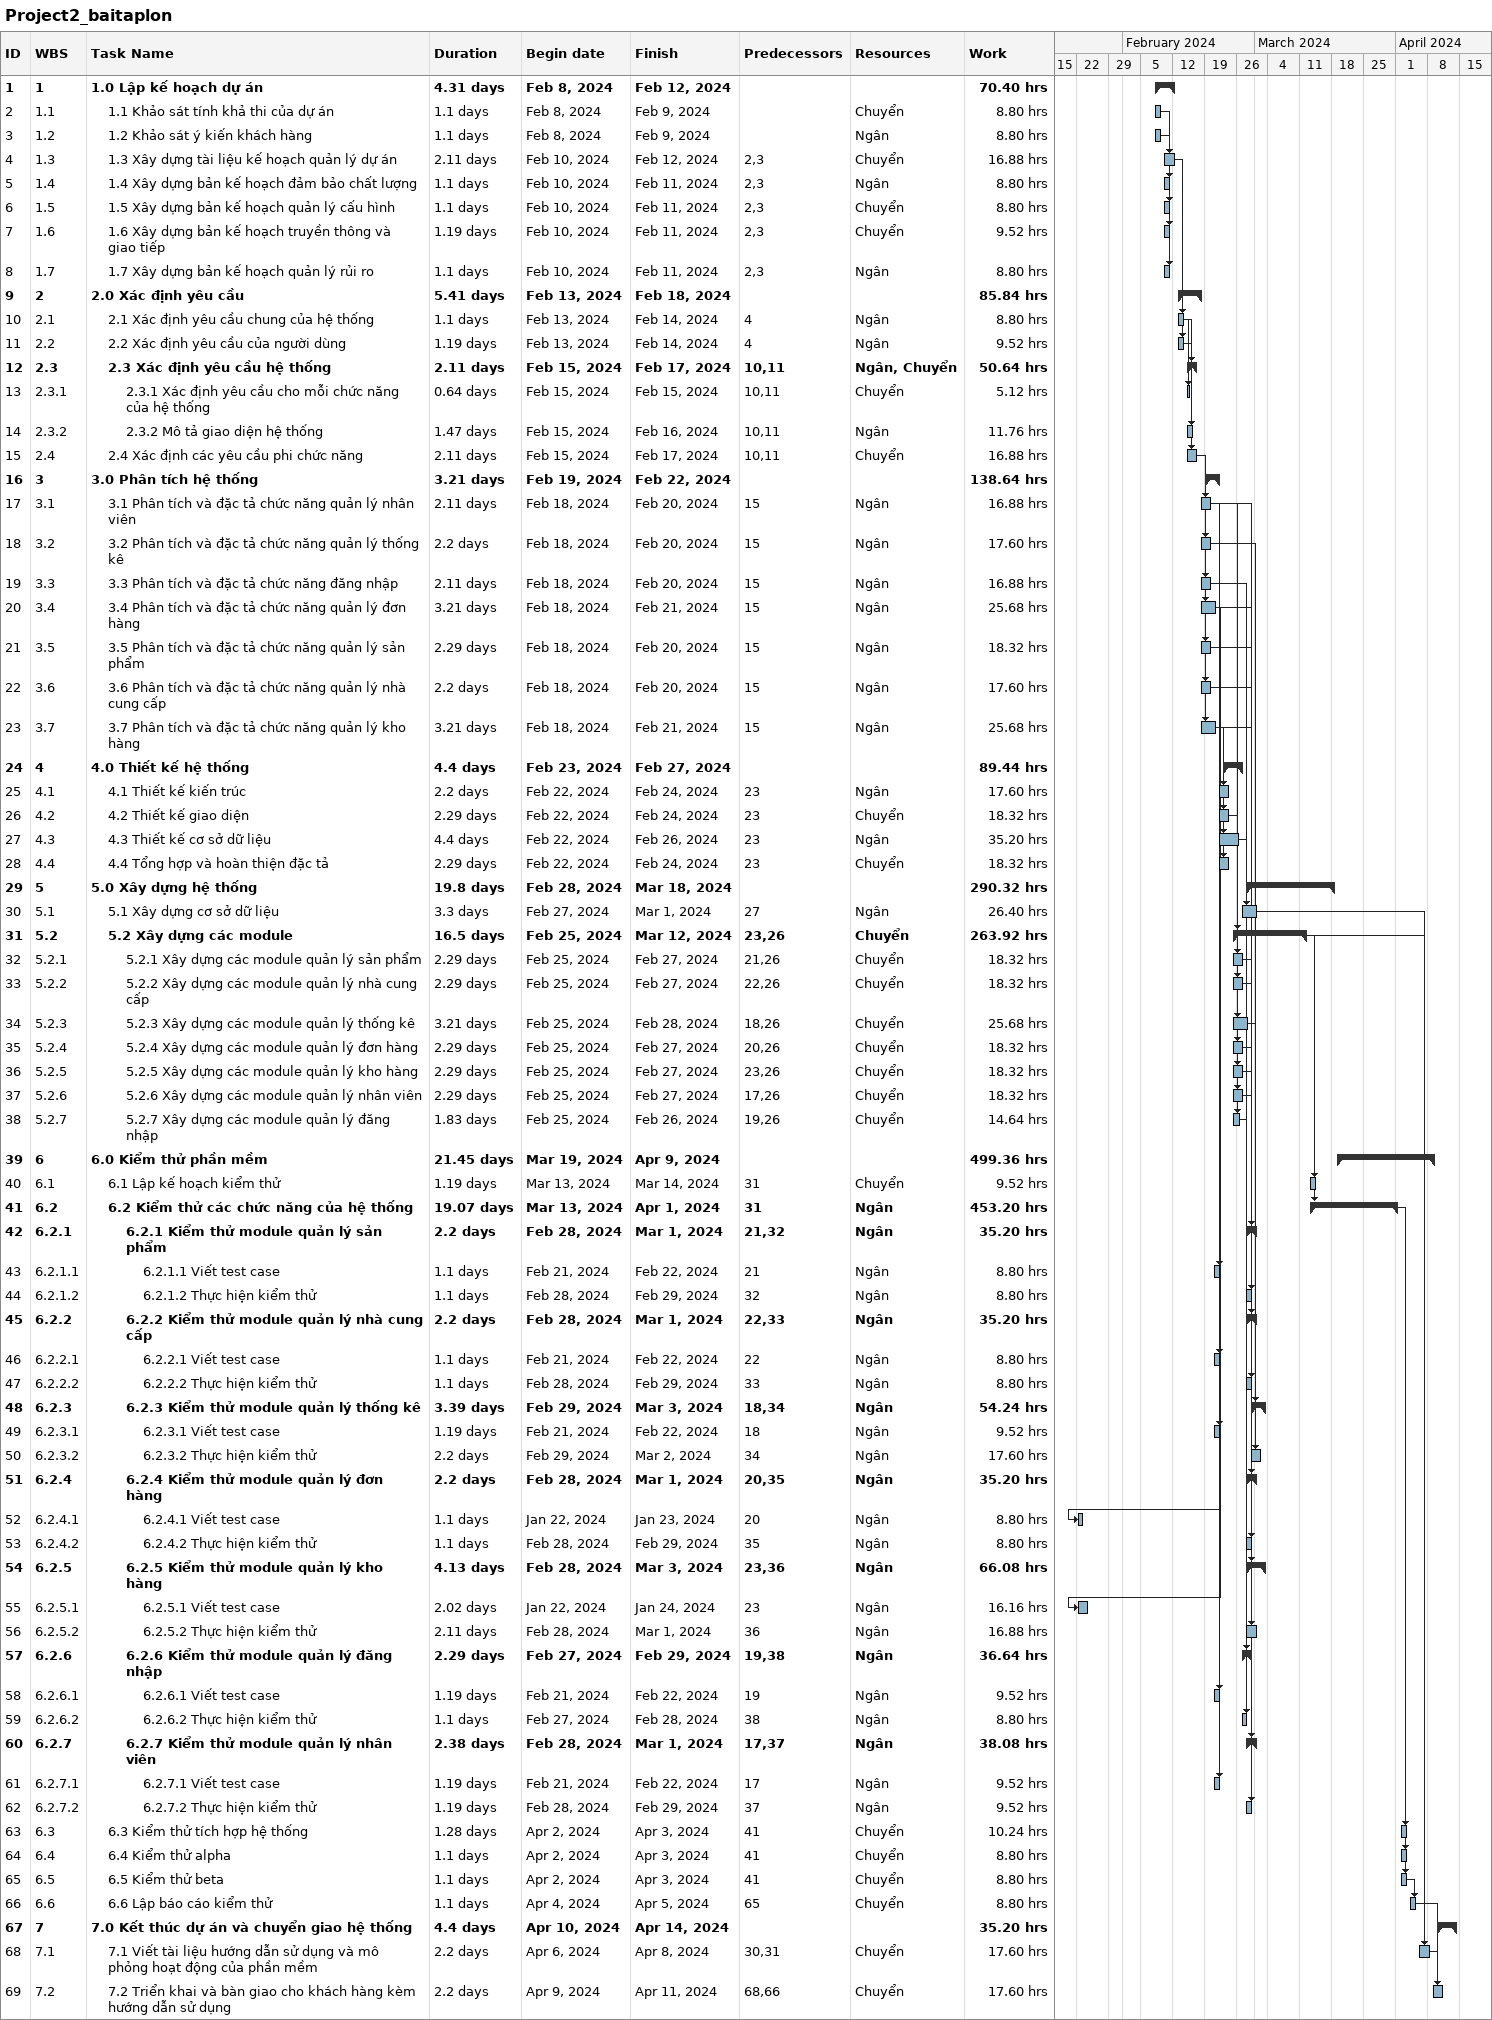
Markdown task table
Project2_baitaplon

| ID | WBS | Task | Duration | Start | Finish | Predecessors | Resources | Work (h) |
|---|---|---|---|---|---|---|---|---|
| 1 | 1 | **1.0 Lập kế hoạch dự án** | 4.31d | 2024-02-08 | 2024-02-12 |  |  | 70.40 |
| 2 | 1.1 | 1.1 Khảo sát tính khả thi của dự án | 1.1d | 2024-02-08 | 2024-02-09 |  | Chuyển | 8.80 |
| 3 | 1.2 | 1.2 Khảo sát ý kiến khách hàng | 1.1d | 2024-02-08 | 2024-02-09 |  | Ngân | 8.80 |
| 4 | 1.3 | 1.3 Xây dựng tài liệu kế hoạch quản lý dự án | 2.11d | 2024-02-10 | 2024-02-12 | 2, 3 | Chuyển | 16.88 |
| 5 | 1.4 | 1.4 Xây dựng bản kế hoạch đảm bảo chất lượng | 1.1d | 2024-02-10 | 2024-02-11 | 2, 3 | Ngân | 8.80 |
| 6 | 1.5 | 1.5 Xây dựng bản kế hoạch quản lý cấu hình | 1.1d | 2024-02-10 | 2024-02-11 | 2, 3 | Chuyển | 8.80 |
| 7 | 1.6 | 1.6 Xây dựng bản kế hoạch truyền thông và giao tiếp | 1.19d | 2024-02-10 | 2024-02-11 | 2, 3 | Chuyển | 9.52 |
| 8 | 1.7 | 1.7 Xây dựng bản kế hoạch quản lý rủi ro | 1.1d | 2024-02-10 | 2024-02-11 | 2, 3 | Ngân | 8.80 |
| 9 | 2 | **2.0 Xác định yêu cầu** | 5.41d | 2024-02-13 | 2024-02-18 |  |  | 85.84 |
| 10 | 2.1 | 2.1 Xác định yêu cầu chung của hệ thống | 1.1d | 2024-02-13 | 2024-02-14 | 4 | Ngân | 8.80 |
| 11 | 2.2 | 2.2 Xác định yêu cầu của người dùng | 1.19d | 2024-02-13 | 2024-02-14 | 4 | Ngân | 9.52 |
| 12 | 2.3 | **2.3 Xác định yêu cầu hệ thống** | 2.11d | 2024-02-15 | 2024-02-17 | 10, 11 | Ngân, Chuyển | 50.64 |
| 13 | 2.3.1 | 2.3.1 Xác định yêu cầu cho mỗi chức năng của hệ thống | 0.64d | 2024-02-15 | 2024-02-15 | 10, 11 | Chuyển | 5.12 |
| 14 | 2.3.2 | 2.3.2 Mô tả giao diện hệ thống | 1.47d | 2024-02-15 | 2024-02-16 | 10, 11 | Ngân | 11.76 |
| 15 | 2.4 | 2.4 Xác định các yêu cầu phi chức năng | 2.11d | 2024-02-15 | 2024-02-17 | 10, 11 | Chuyển | 16.88 |
| 16 | 3 | **3.0 Phân tích hệ thống** | 3.21d | 2024-02-19 | 2024-02-22 |  |  | 138.64 |
| 17 | 3.1 | 3.1 Phân tích và đặc tả chức năng quản lý nhân viên | 2.11d | 2024-02-18 | 2024-02-20 | 15 | Ngân | 16.88 |
| 18 | 3.2 | 3.2 Phân tích và đặc tả chức năng quản lý thống kê | 2.2d | 2024-02-18 | 2024-02-20 | 15 | Ngân | 17.60 |
| 19 | 3.3 | 3.3 Phân tích và đặc tả chức năng đăng nhập | 2.11d | 2024-02-18 | 2024-02-20 | 15 | Ngân | 16.88 |
| 20 | 3.4 | 3.4 Phân tích và đặc tả chức năng quản lý đơn hàng | 3.21d | 2024-02-18 | 2024-02-21 | 15 | Ngân | 25.68 |
| 21 | 3.5 | 3.5 Phân tích và đặc tả chức năng quản lý sản phẩm | 2.29d | 2024-02-18 | 2024-02-20 | 15 | Ngân | 18.32 |
| 22 | 3.6 | 3.6 Phân tích và đặc tả chức năng quản lý nhà cung cấp | 2.2d | 2024-02-18 | 2024-02-20 | 15 | Ngân | 17.60 |
| 23 | 3.7 | 3.7 Phân tích và đặc tả chức năng quản lý kho hàng | 3.21d | 2024-02-18 | 2024-02-21 | 15 | Ngân | 25.68 |
| 24 | 4 | **4.0 Thiết kế hệ thống** | 4.4d | 2024-02-23 | 2024-02-27 |  |  | 89.44 |
| 25 | 4.1 | 4.1 Thiết kế kiến trúc | 2.2d | 2024-02-22 | 2024-02-24 | 23 | Ngân | 17.60 |
| 26 | 4.2 | 4.2 Thiết kế giao diện | 2.29d | 2024-02-22 | 2024-02-24 | 23 | Chuyển | 18.32 |
| 27 | 4.3 | 4.3 Thiết kế cơ sở dữ liệu | 4.4d | 2024-02-22 | 2024-02-26 | 23 | Ngân | 35.20 |
| 28 | 4.4 | 4.4 Tổng hợp và hoàn thiện đặc tả | 2.29d | 2024-02-22 | 2024-02-24 | 23 | Chuyển | 18.32 |
| 29 | 5 | **5.0 Xây dựng hệ thống** | 19.8d | 2024-02-28 | 2024-03-18 |  |  | 290.32 |
| 30 | 5.1 | 5.1 Xây dựng cơ sở dữ liệu | 3.3d | 2024-02-27 | 2024-03-01 | 27 | Ngân | 26.40 |
| 31 | 5.2 | **5.2 Xây dựng các module** | 16.5d | 2024-02-25 | 2024-03-12 | 23, 26 | Chuyển | 263.92 |
| 32 | 5.2.1 | 5.2.1 Xây dựng các module quản lý sản phẩm | 2.29d | 2024-02-25 | 2024-02-27 | 21, 26 | Chuyển | 18.32 |
| 33 | 5.2.2 | 5.2.2 Xây dựng các module quản lý nhà cung cấp | 2.29d | 2024-02-25 | 2024-02-27 | 22, 26 | Chuyển | 18.32 |
| 34 | 5.2.3 | 5.2.3 Xây dựng các module quản lý thống kê | 3.21d | 2024-02-25 | 2024-02-28 | 18, 26 | Chuyển | 25.68 |
| 35 | 5.2.4 | 5.2.4 Xây dựng các module quản lý đơn hàng | 2.29d | 2024-02-25 | 2024-02-27 | 20, 26 | Chuyển | 18.32 |
| 36 | 5.2.5 | 5.2.5 Xây dựng các module quản lý kho hàng | 2.29d | 2024-02-25 | 2024-02-27 | 23, 26 | Chuyển | 18.32 |
| 37 | 5.2.6 | 5.2.6 Xây dựng các module quản lý nhân viên | 2.29d | 2024-02-25 | 2024-02-27 | 17, 26 | Chuyển | 18.32 |
| 38 | 5.2.7 | 5.2.7 Xây dựng các module quản lý đăng nhập | 1.83d | 2024-02-25 | 2024-02-26 | 19, 26 | Chuyển | 14.64 |
| 39 | 6 | **6.0 Kiểm thử phần mềm** | 21.45d | 2024-03-19 | 2024-04-09 |  |  | 499.36 |
| 40 | 6.1 | 6.1 Lập kế hoạch kiểm thử | 1.19d | 2024-03-13 | 2024-03-14 | 31 | Chuyển | 9.52 |
| 41 | 6.2 | **6.2 Kiểm thử các chức năng của hệ thống** | 19.07d | 2024-03-13 | 2024-04-01 | 31 | Ngân | 453.20 |
| 42 | 6.2.1 | **6.2.1 Kiểm thử module quản lý sản phẩm** | 2.2d | 2024-02-28 | 2024-03-01 | 21, 32 | Ngân | 35.20 |
| 43 | 6.2.1.1 | 6.2.1.1 Viết test case | 1.1d | 2024-02-21 | 2024-02-22 | 21 | Ngân | 8.80 |
| 44 | 6.2.1.2 | 6.2.1.2 Thực hiện kiểm thử | 1.1d | 2024-02-28 | 2024-02-29 | 32 | Ngân | 8.80 |
| 45 | 6.2.2 | **6.2.2 Kiểm thử module quản lý nhà cung cấp** | 2.2d | 2024-02-28 | 2024-03-01 | 22, 33 | Ngân | 35.20 |
| 46 | 6.2.2.1 | 6.2.2.1 Viết test case | 1.1d | 2024-02-21 | 2024-02-22 | 22 | Ngân | 8.80 |
| 47 | 6.2.2.2 | 6.2.2.2 Thực hiện kiểm thử | 1.1d | 2024-02-28 | 2024-02-29 | 33 | Ngân | 8.80 |
| 48 | 6.2.3 | **6.2.3 Kiểm thử module quản lý thống kê** | 3.39d | 2024-02-29 | 2024-03-03 | 18, 34 | Ngân | 54.24 |
| 49 | 6.2.3.1 | 6.2.3.1 Viết test case | 1.19d | 2024-02-21 | 2024-02-22 | 18 | Ngân | 9.52 |
| 50 | 6.2.3.2 | 6.2.3.2 Thực hiện kiểm thử | 2.2d | 2024-02-29 | 2024-03-02 | 34 | Ngân | 17.60 |
| 51 | 6.2.4 | **6.2.4 Kiểm thử module quản lý đơn hàng** | 2.2d | 2024-02-28 | 2024-03-01 | 20, 35 | Ngân | 35.20 |
| 52 | 6.2.4.1 | 6.2.4.1 Viết test case | 1.1d | 2024-01-22 | 2024-01-23 | 20 | Ngân | 8.80 |
| 53 | 6.2.4.2 | 6.2.4.2 Thực hiện kiểm thử | 1.1d | 2024-02-28 | 2024-02-29 | 35 | Ngân | 8.80 |
| 54 | 6.2.5 | **6.2.5 Kiểm thử module quản lý kho hàng** | 4.13d | 2024-02-28 | 2024-03-03 | 23, 36 | Ngân | 66.08 |
| 55 | 6.2.5.1 | 6.2.5.1 Viết test case | 2.02d | 2024-01-22 | 2024-01-24 | 23 | Ngân | 16.16 |
| 56 | 6.2.5.2 | 6.2.5.2 Thực hiện kiểm thử | 2.11d | 2024-02-28 | 2024-03-01 | 36 | Ngân | 16.88 |
| 57 | 6.2.6 | **6.2.6 Kiểm thử module quản lý đăng nhập** | 2.29d | 2024-02-27 | 2024-02-29 | 19, 38 | Ngân | 36.64 |
| 58 | 6.2.6.1 | 6.2.6.1 Viết test case | 1.19d | 2024-02-21 | 2024-02-22 | 19 | Ngân | 9.52 |
| 59 | 6.2.6.2 | 6.2.6.2 Thực hiện kiểm thử | 1.1d | 2024-02-27 | 2024-02-28 | 38 | Ngân | 8.80 |
| 60 | 6.2.7 | **6.2.7 Kiểm thử module quản lý nhân viên** | 2.38d | 2024-02-28 | 2024-03-01 | 17, 37 | Ngân | 38.08 |
| 61 | 6.2.7.1 | 6.2.7.1 Viết test case | 1.19d | 2024-02-21 | 2024-02-22 | 17 | Ngân | 9.52 |
| 62 | 6.2.7.2 | 6.2.7.2 Thực hiện kiểm thử | 1.19d | 2024-02-28 | 2024-02-29 | 37 | Ngân | 9.52 |
| 63 | 6.3 | 6.3 Kiểm thử tích hợp hệ thống | 1.28d | 2024-04-02 | 2024-04-03 | 41 | Chuyển | 10.24 |
| 64 | 6.4 | 6.4 Kiểm thử alpha | 1.1d | 2024-04-02 | 2024-04-03 | 41 | Chuyển | 8.80 |
| 65 | 6.5 | 6.5 Kiểm thử beta | 1.1d | 2024-04-02 | 2024-04-03 | 41 | Chuyển | 8.80 |
| 66 | 6.6 | 6.6 Lập báo cáo kiểm thử | 1.1d | 2024-04-04 | 2024-04-05 | 65 | Chuyển | 8.80 |
| 67 | 7 | **7.0 Kết thúc dự án và chuyển giao hệ thống** | 4.4d | 2024-04-10 | 2024-04-14 |  |  | 35.20 |
| 68 | 7.1 | 7.1 Viết tài liệu hướng dẫn sử dụng và mô phỏng hoạt động của phần mềm | 2.2d | 2024-04-06 | 2024-04-08 | 30, 31 | Chuyển | 17.60 |
| 69 | 7.2 | 7.2 Triển khai và bàn giao cho khách hàng kèm hướng dẫn sử dụng | 2.2d | 2024-04-09 | 2024-04-11 | 68, 66 | Chuyển | 17.60 |
